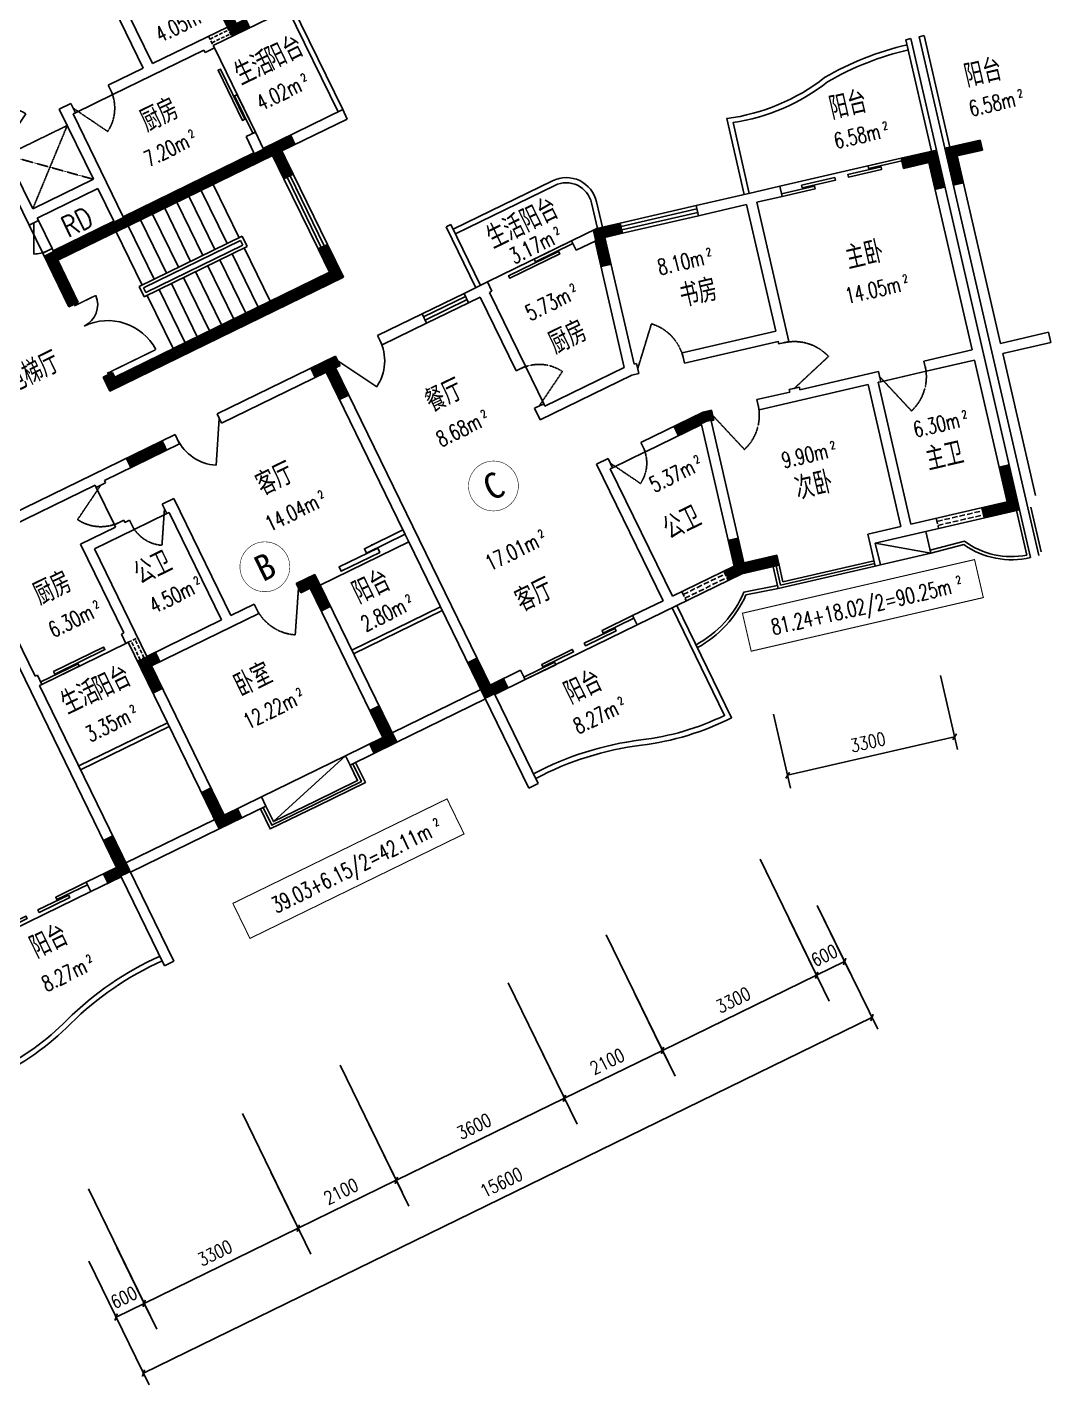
# Model space of a CAD drawing. Header units: millimetres. Extents: x 837 to 48023, y 334 to 42687.
# Drawn here: x 25354 to 45058, y 334 to 26449 of the extents above; entities that cross this region are included whole.
import ezdxf
from ezdxf.enums import TextEntityAlignment as Align

# ---------------------------------------------------------------- set-up
doc = ezdxf.new("R2010")
doc.units = ezdxf.units.MM
doc.linetypes.add('DASH', pattern=[0.35, 0.25, -0.1])
for name, color, linetype in [('AXIS', 3, 'Continuous'), ('BEI', 2, 'Continuous'), ('BZ', 34, 'Continuous'), ('KWC', 103, 'Continuous'), ('PUB_TEXT', 7, 'Continuous'), ('PUB_WINDW', 7, 'Continuous'), ('ROOF', 4, 'Continuous'), ('STAIR', 2, 'Continuous'), ('TEXT', 5, 'Continuous'), ('W', 3, 'Continuous'), ('WALL', 255, 'Continuous'), ('WINDOW', 2, 'Continuous'), ('YT', 4, 'Continuous')]:
    doc.layers.add(name, color=color, linetype=linetype)
doc.styles.add('DIM_FONT', font='SIMPLEX', dxfattribs={"width": 0.8})
doc.styles.add('SIMPLEX', font='SIMPLEX.SHX')
doc.styles.add('Z1', font='simplex.shx', dxfattribs={"width": 0.8, "bigfont": 'hztxt.shx'})
doc.styles.add('Z2', font='SimSun.ttf', dxfattribs={"width": 0.8})
doc.dimstyles.new('DIM', dxfattribs={"dimscale": 1.5, "dimtxt": 250, "dimasz": 0.7, "dimexe": 250, "dimexo": 0, "dimgap": 150, "dimtad": 1, "dimdec": 0, "dimzin": 0, "dimdsep": 46, "dimtxsty": 'DIM_FONT', "dimblk": '_DIMX', "dimblk1": '_DIMX', "dimblk2": '_DIMX', "dimsah": 1, "dimcen": 0.09, "dimclrt": 7, "dimadec": 0, "dimazin": 0, "dimtfac": 1, "dimtdec": 0, "dimtix": 1, "dimtmove": 2, "dimatfit": 3, "dimldrblk": '_DIMX', "dimfxl": 1, "dimtolj": 1, "dimtzin": 0, "dimarcsym": 0})

# ---------------------------------------------------------------- blocks, each defined once
blk = doc.blocks.new('_WBLK')
for p, q in [((-0.5, 0.5), (0.5, 0.5)), ((0.5, 0.167), (-0.5, 0.167)), ((0.5, -0.167), (-0.5, -0.167)), ((-0.5, -0.5), (0.5, -0.5))]:
    blk.add_line(p, q)
at = {"style": 'SIMPLEX', "flags": 9}
blk.add_attdef('A', text='', height=1, dxfattribs=at).set_placement((0, 1.5), align=Align.MIDDLE)
blk = doc.blocks.new('M_A17ORW')
at = {"const_width": 0.02}
for points in [[(-0.481, -0.001), (-0.481, -0.308)], [(0.481, 0.001), (0.481, -0.691)]]:
    blk.add_lwpolyline(points, dxfattribs=at)
for centre, radius, start, end in [((-0.501, -0.003), 0.307, 274.2492, 0.2101), ((0.505, 0.002), 0.699, 180.2762, 268.0603)]:
    blk.add_arc(centre, radius, start, end)
blk = doc.blocks.new('_B36ICB')
blk.add_line((0.5, -0.5), (-0.5, -0.5))
for points in [[(-0.5, 0.5), (-0.227, 0.5), (-0.227, 0.233), (-0.5, 0.233)], [(-0.327, 0.144), (-0.054, 0.144), (-0.054, -0.123), (-0.327, -0.123)], [(0.327, -0.144), (0.054, -0.144), (0.054, 0.123), (0.327, 0.123)], [(0.5, -0.5), (0.227, -0.5), (0.227, -0.233), (0.5, -0.233)]]:
    blk.add_lwpolyline(points, close=True)
blk = doc.blocks.new('_DIMX')
at = {"const_width": 50}
blk.add_lwpolyline([(-70, -70), (70, 70)], dxfattribs=at)
blk = doc.blocks.new('*D21')
at = {"color": 0, "linetype": 'ByBlock', "transparency": 16777216}
for p, q in [((93374, -453985), (94009, -455288)), ((91486, -454905), (92122, -456209)), ((92013, -455984), (93899, -455064))]:
    blk.add_line(p, q, dxfattribs=at)
at = {"layer": 'DEFPOINTS', "color": 0, "linetype": 'ByBlock', "transparency": 16777216}
for p in [(93374, -453985), (91486, -454905), (93900, -455063)]:
    blk.add_point(p, dxfattribs=at)
at = {"color": 0, "linetype": 'ByBlock', "transparency": 16777216, "xscale": 0.7, "yscale": 0.7, "zscale": 0.7}
for p, rotation in [((93900, -455063), 25.99989450549245), ((92012, -455984), 205.9998945054924)]:
    blk.add_blockref('_DIMX', p, dxfattribs=dict(at, rotation=rotation))
at = {"color": 7, "linetype": 'ByBlock', "transparency": 16777216, "insert": (92835, -455277), "char_height": 250, "attachment_point": 5, "rotation": 25.9999, "style": 'DIM_FONT'}
blk.add_mtext('\\A1;2100', dxfattribs=at)
blk = doc.blocks.new('*D22')
at = {"color": 0, "linetype": 'ByBlock', "transparency": 16777216}
for p, q in [((96879, -452275), (98041, -454657)), ((83910, -461271), (97930, -454433)), ((82858, -459114), (84019, -461496))]:
    blk.add_line(p, q, dxfattribs=at)
at = {"layer": 'DEFPOINTS', "color": 0, "linetype": 'ByBlock', "transparency": 16777216}
for p in [(96879, -452275), (97931, -454432), (82858, -459114)]:
    blk.add_point(p, dxfattribs=at)
at = {"color": 0, "linetype": 'ByBlock', "transparency": 16777216, "xscale": 0.7, "yscale": 0.7, "zscale": 0.7}
for p, rotation in [((97931, -454432), 25.99989450549245), ((83910, -461271), 205.9998945054924)]:
    blk.add_blockref('_DIMX', p, dxfattribs=dict(at, rotation=rotation))
at = {"color": 7, "linetype": 'ByBlock', "transparency": 16777216, "insert": (90800, -457604), "char_height": 250, "attachment_point": 5, "rotation": 25.9999, "style": 'DIM_FONT'}
blk.add_mtext('\\A1;15600', dxfattribs=at)
blk = doc.blocks.new('*D23')
at = {"color": 0, "linetype": 'ByBlock', "transparency": 16777216}
for p, q in [((91486, -454905), (92122, -456209)), ((88777, -457562), (92012, -455984)), ((88250, -456484), (88886, -457787))]:
    blk.add_line(p, q, dxfattribs=at)
at = {"layer": 'DEFPOINTS', "color": 0, "linetype": 'ByBlock', "transparency": 16777216}
for p in [(91486, -454905), (92012, -455984), (88250, -456484)]:
    blk.add_point(p, dxfattribs=at)
at = {"color": 0, "linetype": 'ByBlock', "transparency": 16777216, "xscale": 0.7, "yscale": 0.7, "zscale": 0.7}
for p, rotation in [((92012, -455984), 25.99989450549245), ((88776, -457562), 205.9998945054924)]:
    blk.add_blockref('_DIMX', p, dxfattribs=dict(at, rotation=rotation))
at = {"color": 7, "linetype": 'ByBlock', "transparency": 16777216, "insert": (90274, -456526), "char_height": 250, "attachment_point": 5, "rotation": 25.9999, "style": 'DIM_FONT'}
blk.add_mtext('\\A1;3600', dxfattribs=at)
blk = doc.blocks.new('*D37')
at = {"color": 0, "linetype": 'ByBlock', "transparency": 16777216}
for p, q in [((88250, -456484), (88886, -457787)), ((86363, -457404), (86999, -458707)), ((86890, -458482), (88776, -457562))]:
    blk.add_line(p, q, dxfattribs=at)
at = {"layer": 'DEFPOINTS', "color": 0, "linetype": 'ByBlock', "transparency": 16777216}
for p in [(88250, -456484), (86363, -457404), (88776, -457562)]:
    blk.add_point(p, dxfattribs=at)
at = {"color": 0, "linetype": 'ByBlock', "transparency": 16777216, "xscale": 0.7, "yscale": 0.7, "zscale": 0.7}
for p, rotation in [((88776, -457562), 25.99989450549245), ((86889, -458483), 205.9998945054924)]:
    blk.add_blockref('_DIMX', p, dxfattribs=dict(at, rotation=rotation))
at = {"color": 7, "linetype": 'ByBlock', "transparency": 16777216, "insert": (87712, -457775), "char_height": 250, "attachment_point": 5, "rotation": 25.9999, "style": 'DIM_FONT'}
blk.add_mtext('\\A1;2100', dxfattribs=at)
blk = doc.blocks.new('*D36')
at = {"color": 0, "linetype": 'ByBlock', "transparency": 16777216}
for p, q in [((83397, -458851), (84033, -460154)), ((82858, -459114), (83493, -460417)), ((83384, -460192), (83923, -459929)), ((83924, -459929), (83924, -459929)), ((83383, -460193), (83382, -460193))]:
    blk.add_line(p, q, dxfattribs=at)
at = {"layer": 'DEFPOINTS', "color": 0, "linetype": 'ByBlock', "transparency": 16777216}
for p in [(83397, -458851), (82858, -459114), (83923, -459929)]:
    blk.add_point(p, dxfattribs=at)
at = {"color": 0, "linetype": 'ByBlock', "transparency": 16777216, "xscale": 0.7, "yscale": 0.7, "zscale": 0.7}
for p, rotation in [((83923, -459929), 205.9998945054917), ((83384, -460192), 25.99989450549174)]:
    blk.add_blockref('_DIMX', p, dxfattribs=dict(at, rotation=rotation))
at = {"color": 7, "linetype": 'ByBlock', "transparency": 16777216, "insert": (83533, -459814), "char_height": 250, "attachment_point": 5, "rotation": 25.9999, "style": 'DIM_FONT'}
blk.add_mtext('\\A1;600', dxfattribs=at)
blk = doc.blocks.new('*D34')
at = {"color": 0, "linetype": 'ByBlock', "transparency": 16777216}
for p, q in [((86363, -457404), (86999, -458707)), ((83924, -459929), (86888, -458483)), ((83397, -458851), (84033, -460154))]:
    blk.add_line(p, q, dxfattribs=at)
at = {"layer": 'DEFPOINTS', "color": 0, "linetype": 'ByBlock', "transparency": 16777216}
for p in [(86363, -457404), (86889, -458483), (83397, -458851)]:
    blk.add_point(p, dxfattribs=at)
at = {"color": 0, "linetype": 'ByBlock', "transparency": 16777216, "xscale": 0.7, "yscale": 0.7, "zscale": 0.7}
for p, rotation in [((86889, -458483), 25.99989450549245), ((83923, -459929), 205.9998945054924)]:
    blk.add_blockref('_DIMX', p, dxfattribs=dict(at, rotation=rotation))
at = {"color": 7, "linetype": 'ByBlock', "transparency": 16777216, "insert": (85285, -458959), "char_height": 250, "attachment_point": 5, "rotation": 25.9999, "style": 'DIM_FONT'}
blk.add_mtext('\\A1;3300', dxfattribs=at)
blk = doc.blocks.new('_B21OBY')
blk.add_line((0.5, -0.5), (-0.5, -0.5))
for points in [[(0.327, -0.144), (-0.268, -0.144), (-0.268, 0.123), (0.327, 0.123)], [(0.5, -0.5), (0.056, -0.5), (0.056, -0.233), (0.5, -0.233)]]:
    blk.add_lwpolyline(points, close=True)
blk = doc.blocks.new('_B19CFI')
blk.add_line((-0.5, 0.5), (0.5, 0.5))
for points in [[(-0.567, -0.5), (-0.567, -2.65), (0, -2.65)], [(-0.533, -0.5), (-0.533, -2.4), (0, -2.4)], [(-0.5, -0.5), (-0.5, -2.15), (0, -2.15)], [(0.567, -0.5), (0.567, -2.65), (0, -2.65)], [(0.533, -0.5), (0.533, -2.4), (0, -2.4)], [(0.5, -0.5), (0.5, -2.15), (0, -2.15)]]:
    blk.add_lwpolyline(points)
blk = doc.blocks.new('_A45XMC')
blk.add_line((-0.5, 0.067), (0.5, 0.067))
for points in [[(-0.189, -0.014), (0.247, -0.014), (0.247, 0.035), (-0.189, 0.035)], [(-0.5, -0.067), (-0.065, -0.067), (-0.065, -0.018), (-0.5, -0.018)]]:
    blk.add_lwpolyline(points, close=True)
blk = doc.blocks.new('_DBLK')
blk.add_line((-0.5, 0), (0, -0.866))
blk.add_arc((-0.5, 0), 1, 300, 0)
at = {"style": 'SIMPLEX', "flags": 9}
blk.add_attdef('A', text='', height=1, dxfattribs=at).set_placement((0, 1.5), align=Align.MIDDLE)
blk = doc.blocks.new('_GCBLK')
at = {"linetype": 'DASH'}
for p, q in [((-0.5, -0.5), (-0.5, 0.5)), ((0.5, -0.5), (0.5, 0.5)), ((-0.5, 0.2), (0.5, 0.2)), ((-0.5, -0.2), (0.5, -0.2))]:
    blk.add_line(p, q, dxfattribs=at)
at = {"style": 'SIMPLEX', "flags": 9}
blk.add_attdef('A', text='', height=1, dxfattribs=at).set_placement((0, 1.5), align=Align.MIDDLE)
blk = doc.blocks.new('*D19')
at = {"color": 0, "linetype": 'ByBlock', "transparency": 16777216}
for p, q in [((99252, -447855), (99579, -449274)), ((96036, -448597), (96364, -450016)), ((99522, -449030), (96308, -449772))]:
    blk.add_line(p, q, dxfattribs=at)
at = {"layer": 'DEFPOINTS', "color": 0, "linetype": 'ByBlock', "transparency": 16777216}
for p in [(99252, -447855), (96036, -448597), (96308, -449773)]:
    blk.add_point(p, dxfattribs=at)
at = {"color": 0, "linetype": 'ByBlock', "transparency": 16777216, "xscale": 0.7, "yscale": 0.7, "zscale": 0.7}
for p, rotation in [((99523, -449030), 12.99994725274683), ((96308, -449773), 192.9999472527469)]:
    blk.add_blockref('_DIMX', p, dxfattribs=dict(at, rotation=rotation))
at = {"color": 7, "linetype": 'ByBlock', "transparency": 16777216, "insert": (97853, -449134), "char_height": 250, "attachment_point": 5, "rotation": 12.9999, "style": 'DIM_FONT'}
blk.add_mtext('\\A1;3300', dxfattribs=at)
blk = doc.blocks.new('*D38')
at = {"color": 0, "linetype": 'ByBlock', "transparency": 16777216}
for p, q in [((96340, -452538), (96975, -453842)), ((93900, -455063), (96865, -453617)), ((93374, -453985), (94009, -455288))]:
    blk.add_line(p, q, dxfattribs=at)
at = {"layer": 'DEFPOINTS', "color": 0, "linetype": 'ByBlock', "transparency": 16777216}
for p in [(96340, -452538), (96866, -453617), (93374, -453985)]:
    blk.add_point(p, dxfattribs=at)
at = {"color": 0, "linetype": 'ByBlock', "transparency": 16777216, "xscale": 0.7, "yscale": 0.7, "zscale": 0.7}
for p, rotation in [((96866, -453617), 25.99989450549245), ((93900, -455063), 205.9998945054924)]:
    blk.add_blockref('_DIMX', p, dxfattribs=dict(at, rotation=rotation))
at = {"color": 7, "linetype": 'ByBlock', "transparency": 16777216, "insert": (95262, -454093), "char_height": 250, "attachment_point": 5, "rotation": 25.9999, "style": 'DIM_FONT'}
blk.add_mtext('\\A1;3300', dxfattribs=at)
blk = doc.blocks.new('*D39')
at = {"color": 0, "linetype": 'ByBlock', "transparency": 16777216}
for p, q in [((96879, -452275), (97514, -453578)), ((96340, -452538), (96975, -453842)), ((96866, -453617), (97405, -453354)), ((97406, -453353), (97406, -453353)), ((96865, -453617), (96864, -453617))]:
    blk.add_line(p, q, dxfattribs=at)
at = {"layer": 'DEFPOINTS', "color": 0, "linetype": 'ByBlock', "transparency": 16777216}
for p in [(96879, -452275), (96340, -452538), (97405, -453354)]:
    blk.add_point(p, dxfattribs=at)
at = {"color": 0, "linetype": 'ByBlock', "transparency": 16777216, "xscale": 0.7, "yscale": 0.7, "zscale": 0.7}
for p, rotation in [((97405, -453354), 205.9998945054924), ((96866, -453617), 25.99989450549246)]:
    blk.add_blockref('_DIMX', p, dxfattribs=dict(at, rotation=rotation))
at = {"color": 7, "linetype": 'ByBlock', "transparency": 16777216, "insert": (97015, -453238), "char_height": 250, "attachment_point": 5, "rotation": 25.9999, "style": 'DIM_FONT'}
blk.add_mtext('\\A1;600', dxfattribs=at)
blk = doc.blocks.new('_A46HFK')
for p, q in [((0.5, 0.167), (-0.5, 0.167)), ((-0.5, 0), (0.402, -0.432)), ((-0.496, -0.167), (0.504, -0.167))]:
    blk.add_line(p, q)
blk.add_arc((-0.503, 0.001), 1.003, 334.4425, 359.9591)
blk = doc.blocks.new('M_B0OPK')
for p, q in [((-0.5, 0.5), (0.5, 0.5)), ((0.5, 0.167), (-0.5, 0.167)), ((0.5, -0.167), (-0.5, -0.167)), ((-0.5, -0.5), (0.5, -0.5))]:
    blk.add_line(p, q)
blk = doc.blocks.new('1T4F50深上格林')
at = {"layer": 'AXIS'}
for p, q in [((23774.3, 8392.5), (22444.2, 11119.7)), ((20808.3, 6945.8), (19481.5, 9666.3)), ((18920.8, 6025.3), (17596.1, 8741.4)), ((15685.2, 4447.1), (14364.1, 7155.9)), ((13797.7, 3526.6), (12478.7, 6231)), ((10831.7, 2079.9), (9516, 4777.6))]:
    blk.add_line(p, q, dxfattribs=at)
at = {"layer": 'BEI', "const_width": 20}
for points in [[(22273, 15121.6), (22104.3, 15852.3), (26572.1, 16883.8), (26740.8, 16153)], [(12625.3, 9596.9), (12296.5, 10271), (16418, 12280.9), (16746.7, 11606.8)]]:
    blk.add_lwpolyline(points, close=True, dxfattribs=at)
at = {"layer": 'BEI'}
blk.add_point((14970.5, 17162.6), dxfattribs=at)
at = {"layer": 'BZ', "const_width": 200}
for points in [[(12593.4, 27210.8), (12323.7, 27079.3), (12060.7, 27618.6)], [(13369.2, 24251.4), (13106.2, 24790.7), (8792, 22686.5), (9230.4, 21787.7)], [(13106.2, 24790.7), (13465.7, 24966)], [(26702.3, 24856.9), (26117.9, 24721.9), (26261.2, 24094.6)], [(26702.3, 24856.9), (26117.9, 24721.9), (26261.2, 24094.6)], [(25182.3, 24505.9), (25766.7, 24640.9), (25912.9, 24014.2)], [(25182.3, 24505.9), (25766.7, 24640.9), (25912.9, 24014.2)], [(19774.6, 23257.5), (19336.3, 23156.3), (19479.6, 22529)], [(9887.9, 20439.5), (9975.6, 20259.7), (14289.8, 22363.9), (14026.8, 22903.2)], [(14318.2, 20708.9), (13823.9, 20467.8), (14048.6, 20577.4), (14138.4, 20621.2), (14445.3, 19992)], [(21528.8, 19659.9), (21382.6, 19626.1), (20814.8, 19349.2)], [(10992.7, 19086.9), (10273.6, 18736.2)], [(26734.5, 17782.8), (27319.1, 17917.8), (27139.1, 18697.3)], [(26734.5, 17782.8), (27319.1, 17917.8), (27139.1, 18697.3)], [(22788.3, 16871.7), (22057.5, 16703), (21923, 17287.8)], [(22057.5, 16703), (21788.1, 16571.6)], [(13559.5, 16333.4), (13829.1, 16465), (14092.1, 15925.7)], [(10863.1, 15018.3), (10593.4, 14886.8), (10856.5, 14347.6)], [(17563.5, 14511.2), (17204, 14335.8), (16900.2, 14958.8)], [(14957, 13239.9), (15316.5, 13415.3), (15012.7, 14038.2)], [(12440.4, 12012.5), (12080.9, 11837.1), (11777, 12460.1)], [(9833.9, 10741.2), (10193.4, 10916.6), (9889.6, 11539.5)]]:
    blk.add_lwpolyline(points, dxfattribs=at)
at = {"layer": 'DEFPOINTS', "const_width": 10}
for points in [[(16831.8, 18299.3, 1), (17791.8, 18299.3, 1)], [(12432.5, 16745, 1), (13392.5, 16745, 1)]]:
    blk.add_lwpolyline(points, format="xyb", close=True, dxfattribs=at)
at = {"layer": 'KWC'}
for p, q in [((9985.8, 25827.7), (9266.7, 25477)), ((17931.1, 20601), (18281.8, 19881.9)), ((25642.8, 20507.6), (24765.8, 20305.1)), ((20234.9, 18955.6), (19605.8, 18648.7)), ((9665.3, 18272.6), (10016, 17553.6)), ((11024.4, 17767.2), (10395.2, 17460.4))]:
    blk.add_line(p, q, dxfattribs=at)
at = {"layer": 'ROOF'}
for p, q in [((15362.6, 13549), (17070.2, 14382)), ((15450.2, 13369.2), (17157.9, 14202.2)), ((10239.4, 11050.4), (11947.2, 11883.2)), ((10327.1, 10870.6), (12034.8, 11703.4))]:
    blk.add_line(p, q, dxfattribs=at)
at = {"layer": 'STAIR'}
for p, q in [((10049.2, 23188.4), (11918.7, 24100.2)), ((11918.7, 24100.2), (12418.4, 23075.6)), ((11451.3, 23872.3), (11951.1, 22847.6)), ((11685, 23986.2), (12184.7, 22961.6)), ((10750.3, 23530.3), (11250, 22505.7)), ((10983.9, 23644.3), (11483.7, 22619.7)), ((11217.6, 23758.3), (11717.4, 22733.7)), ((10282.9, 23302.4), (10782.6, 22277.8)), ((10516.6, 23416.4), (11016.3, 22391.7)), ((10049.2, 23188.4), (10548.9, 22163.8)), ((10495, 22137.5), (12472.4, 23101.9)), ((10575.2, 22109.9), (12444.7, 23021.7)), ((12444.7, 23021.7), (12488.6, 22931.8)), ((12472.4, 23101.9), (12568.8, 22904.2)), ((12568.8, 22904.2), (10591.4, 21939.7)), ((12488.6, 22931.8), (10619.1, 22020)), ((12780.9, 21739.3), (12281.2, 22763.9)), ((13014.6, 21853.2), (12514.9, 22877.9)), ((12313.5, 21511.3), (11813.8, 22535.9)), ((12547.2, 21625.3), (12047.5, 22649.9)), ((11846.2, 21283.3), (11346.4, 22308)), ((12079.9, 21397.3), (11580.1, 22422)), ((10591.4, 21939.7), (10495, 22137.5)), ((10619.1, 22020), (10575.2, 22109.9)), ((11145.1, 20941.4), (10645.4, 21966)), ((11378.8, 21055.4), (10879.1, 22080)), ((11612.5, 21169.4), (11112.7, 22194)), ((13014.6, 21853.2), (11145.1, 20941.4))]:
    blk.add_line(p, q, dxfattribs=at)
at = {"layer": 'W', "linetype": 'DASH'}
for p, q in [((7939.4, 24662.7), (9107.8, 25232.6)), ((9107.8, 25232.6), (8443.5, 23629.1)), ((7939.4, 24662.7), (9611.9, 24199))]:
    blk.add_line(p, q, dxfattribs=at)
at = {"layer": 'W'}
for p, q in [((27579.2, 16969.1), (27380.6, 17829.3)), ((27651.2, 16923.8), (27439, 17842.8)), ((27807.1, 16959.8), (27594.9, 17878.8)), ((27852, 17032.1), (27653.4, 17892.3)), ((25733.2, 17007.7), (24662.1, 17201.7)), ((25733.2, 17007.7), (24758.8, 16782.7)), ((14463.8, 13110.6), (13078.3, 11845.2))]:
    blk.add_line(p, q, dxfattribs=at)
for points in [[(25636.4, 17426.7), (25733.2, 17007.7), (26362.8, 17171.7, 0.2142865), (27651.2, 16923.8, 0.2142865)], [(25717.8, 17065.7), (26376.2, 17237.3, 0.2085999), (27579.2, 16969.1, 0.2085999)], [(22778.9, 16387.2), (22131.8, 16257.4, -0.1717684), (21210.8, 15245.4, -0.1692744)], [(22790.6, 16328.3), (22172.6, 16204.4, -0.1650388), (21237.7, 15190.1, -0.1644874)]]:
    blk.add_lwpolyline(points, format="xyb", dxfattribs=at)
at = {"layer": 'WALL'}
for p, q in [((9125.6, 29302.3), (10572.2, 26336.3)), ((11269.5, 29012.8), (12190, 27125.3)), ((11918.2, 26770.2), (15423.5, 28479.9)), ((10752, 26423.9), (9831.4, 28311.4)), ((12190, 27125.3), (10752, 26423.9)), ((25249.7, 26881.5), (25347.1, 26904)), ((25347.1, 26904), (25841.9, 24760.8)), ((25600.4, 26962.5), (25503, 26940)), ((25503, 26940), (25997.8, 24796.8)), ((25600.4, 26962.5), (26095.2, 24819.3)), ((9985.8, 25827.7), (11738.4, 26682.5)), ((11738.4, 26682.5), (11760.3, 26637.6)), ((11760.3, 26637.6), (11940.1, 26725.3)), ((11940.1, 26725.3), (11918.2, 26770.2)), ((25249.7, 26881.5), (25744.4, 24738.4)), ((10572.2, 26336.3), (9898.1, 26007.5)), ((9985.8, 25827.7), (9898.1, 26007.5)), ((9179.1, 25656.8), (8954.4, 25547.2)), ((9266.7, 25477), (9179.1, 25656.8)), ((8954.4, 25547.2), (9611.9, 24199)), ((9221.8, 25455.1), (9266.7, 25477)), ((10186.2, 23477.8), (9221.8, 25455.1)), ((14410.6, 25538.1), (12882.6, 24792.9)), ((13239.9, 24744.6), (14498.2, 25358.3)), ((14498.2, 25358.3), (14410.6, 25538.1)), ((12549.4, 25019.8), (12729.2, 25107.4)), ((12882.6, 24792.9), (12729.2, 25107.4)), ((12549.4, 25019.8), (12702.8, 24705.2)), ((13459.1, 24295.2), (13152.2, 24924.4)), ((26679.8, 24954.3), (25997.8, 24796.8)), ((26679.8, 24954.3), (25997.8, 24796.8)), ((26724.8, 24759.4), (26679.8, 24954.3)), ((26724.8, 24759.4), (26679.8, 24954.3)), ((7715.8, 24664.9), (8373.3, 23316.7)), ((8443.5, 23629.1), (7895.5, 24752.6)), ((8925.7, 22640.4), (13060.2, 24656.9)), ((12702.8, 24705.2), (10186.2, 23477.8)), ((13060.2, 24656.9), (13279.3, 24207.5)), ((25159.8, 24603.4), (25841.9, 24760.8)), ((25159.8, 24603.4), (25841.9, 24760.8)), ((25204.8, 24408.5), (25159.8, 24603.4)), ((25204.8, 24408.5), (25159.8, 24603.4)), ((27439, 17842.8), (25841.9, 24760.8)), ((27439, 17842.8), (25841.9, 24760.8)), ((27594.9, 17878.8), (25997.8, 24796.8)), ((27594.9, 17878.8), (25997.8, 24796.8)), ((26724.8, 24759.4), (26237.6, 24647)), ((26724.8, 24759.4), (26237.6, 24647)), ((26237.6, 24647), (27070, 21041.8)), ((26237.6, 24647), (27070, 21041.8)), ((13279.3, 24207.5), (13459.1, 24295.2)), ((25204.8, 24408.5), (25692, 24521)), ((25204.8, 24408.5), (25692, 24521)), ((25692, 24521), (26524.3, 20915.8)), ((25692, 24521), (26524.3, 20915.8)), ((9611.9, 24199), (8443.5, 23629.1)), ((22334.1, 23951), (22821.3, 24063.5)), ((22866.3, 23868.6), (22821.3, 24063.5)), ((8531.2, 23449.4), (9699.6, 24019.2)), ((9699.6, 24019.2), (10006.5, 23390.1)), ((22334.2, 23951), (21213.6, 23692.3)), ((22379.1, 23756.2), (22866.3, 23868.6)), ((21258.6, 23497.5), (21213.6, 23692.3)), ((21258.6, 23497.5), (22184.3, 23711.2)), ((22184.3, 23711.2), (22746.6, 21275.2)), ((22997.7, 21076.6), (22379.1, 23756.2)), ((8553.1, 23404.4), (8373.3, 23316.7)), ((8553.1, 23404.4), (8531.2, 23449.4)), ((10006.5, 23390.1), (8838, 22820.2)), ((16400.9, 23282.3), (16490.7, 23326.1)), ((16400.9, 23282.3), (16490.7, 23326.1)), ((16400.9, 23282.3), (16970.7, 22113.9)), ((16400.9, 23282.3), (16970.7, 22113.9)), ((17060.6, 22157.7), (16490.7, 23326.1)), ((16490.7, 23326.1), (17060.6, 22157.7)), ((19302.5, 23251.1), (18813.3, 23012.5)), ((19752.1, 23354.9), (19302.5, 23251.1)), ((19797.1, 23160), (19752.1, 23354.9)), ((18900.9, 22832.8), (18813.3, 23012.5)), ((18900.9, 22832.8), (19266.9, 23011.3)), ((19266.9, 23011.3), (19828.1, 20580.5)), ((19456, 23081.3), (19797.1, 23160)), ((20018.4, 20645.4), (19456, 23081.3)), ((8816.1, 22865.1), (8636.3, 22777.5)), ((8636.3, 22777.5), (9140.5, 21743.9)), ((8838, 22820.2), (8816.1, 22865.1)), ((13936.9, 22859.4), (14116.7, 22947)), ((13936.9, 22859.4), (14156.1, 22410)), ((14423.5, 22317.9), (14116.7, 22947)), ((9320.2, 21831.5), (8925.7, 22640.4)), ((9929.5, 20126), (14423.5, 22317.9)), ((14156.1, 22410), (10021.6, 20393.5)), ((17195.4, 22223.4), (16746, 22004.3)), ((17283.1, 22043.7), (17195.4, 22223.4)), ((16833.7, 21824.5), (16746, 22004.3)), ((17238.2, 22021.8), (17283.1, 22043.7)), ((17931.1, 20601), (17238.2, 22021.8)), ((9320.2, 21831.5), (9140.5, 21743.9)), ((16833.7, 21824.5), (17058.4, 21934.1)), ((17058.4, 21934.1), (17751.4, 20513.3)), ((15937.1, 21609.7), (15083.3, 21193.3)), ((15170.9, 21013.5), (16024.8, 21430)), ((16024.8, 21430), (15937.1, 21609.7)), ((15170.9, 21013.5), (15083.3, 21193.3)), ((22746.6, 21275.2), (20944, 20859.1)), ((27070, 21041.8), (27995.6, 21255.5)), ((27070, 21041.8), (27995.6, 21255.5)), ((28040.6, 21060.6), (27995.6, 21255.5)), ((28040.6, 21060.6), (27995.6, 21255.5)), ((20989, 20664.2), (22791.6, 21080.4)), ((22791.6, 21080.4), (22802.9, 21031.6)), ((22997.7, 21076.6), (22802.9, 21031.6)), ((26524.3, 20915.8), (25598.7, 20702.1)), ((26524.3, 20915.8), (25598.7, 20702.1)), ((28040.6, 21060.6), (27115, 20846.9)), ((28040.6, 21060.6), (27115, 20846.9)), ((14274.4, 20798.7), (11991.7, 19685.4)), ((14362, 20619), (14274.4, 20798.7)), ((20067.1, 20656.6), (20018.4, 20645.4)), ((20067.1, 20656.6), (20112.1, 20461.8)), ((20944, 20859.1), (20989, 20664.2)), ((25643.6, 20507.2), (25598.7, 20702.1)), ((25643.6, 20507.2), (25598.7, 20702.1)), ((25643.6, 20507.2), (26569.3, 20720.9)), ((25643.6, 20507.2), (26569.3, 20720.9)), ((26569.3, 20720.9), (27199.2, 17992.7)), ((26569.3, 20720.9), (27199.2, 17992.7)), ((27115, 20846.9), (27744.8, 18118.7)), ((27115, 20846.9), (27744.8, 18118.7)), ((9977.8, 20483.3), (9798, 20395.7)), ((9798, 20395.7), (9929.5, 20126)), ((10021.6, 20393.5), (9977.8, 20483.3)), ((12079.4, 19505.7), (14092.4, 20487.5)), ((14092.4, 20487.5), (15582.8, 17431.6)), ((14272.2, 20575.1), (14362, 20619)), ((17250, 14469.6), (14272.2, 20575.1)), ((17931.1, 20601), (17751.4, 20513.3)), ((18211.7, 19569.5), (19977.1, 20430.6)), ((19828.1, 20580.5), (18303.8, 19837)), ((19977.1, 20430.6), (20112.1, 20461.8)), ((24721.7, 20499.7), (23211.4, 20151)), ((24766.7, 20304.8), (24721.7, 20499.7)), ((22428.2, 19764.9), (24523.1, 20248.5)), ((23200.2, 20199.7), (23005.3, 20154.7)), ((23005.3, 20154.7), (23016.6, 20106)), ((23211.4, 20151), (23200.2, 20199.7)), ((24523.1, 20248.5), (25153, 17520.3)), ((24718, 20293.5), (24766.7, 20304.8)), ((25347.9, 17565.3), (24718, 20293.5)), ((18281.8, 19881.9), (18102.1, 19794.2)), ((18303.8, 19837), (18281.8, 19881.9)), ((23016.6, 20106), (22383.2, 19959.8)), ((22428.2, 19764.9), (22383.2, 19959.8)), ((12079.4, 19505.7), (11991.7, 19685.4)), ((18102.1, 19794.2), (18211.7, 19569.5)), ((21349, 19721), (20148, 19135.2)), ((21506.3, 19757.3), (21349, 19721)), ((21551.3, 19562.4), (21506.3, 19757.3)), ((20235.7, 18955.5), (21313.5, 19481.2)), ((21313.5, 19481.2), (21942.2, 16758)), ((21502.6, 19551.2), (21551.3, 19562.4)), ((22132.4, 16823), (21502.6, 19551.2)), ((11182.8, 19290.9), (6904.2, 17204.1)), ((9823.1, 18405.2), (11270.5, 19111.1)), ((11270.5, 19111.1), (11182.8, 19290.9)), ((20235.7, 18955.5), (20148, 19135.2)), ((19518.9, 18828.4), (19294.2, 18718.8)), ((19606.5, 18648.6), (19518.9, 18828.4)), ((19294.2, 18718.8), (20575.6, 16091.5)), ((19561.6, 18626.7), (19606.5, 18648.6)), ((20755.3, 16179.2), (19561.6, 18626.7)), ((7261.6, 17155.9), (9643.4, 18317.5)), ((9643.4, 18317.5), (9665.3, 18272.6)), ((9665.3, 18272.6), (9845, 18360.3)), ((9845, 18360.3), (9823.1, 18405.2)), ((11161.4, 18056.6), (10936.7, 17947)), ((12257.3, 15809.6), (11161.4, 18056.6)), ((11024.4, 17767.2), (10936.7, 17947)), ((11024.4, 17767.2), (11069.3, 17789.2)), ((11069.3, 17789.2), (12077.5, 15721.9)), ((24662.1, 17201.7), (27439, 17842.8)), ((25347.9, 17565.3), (27199.2, 17992.7)), ((26712, 17880.2), (27199.2, 17992.7)), ((26712, 17880.2), (26757, 17685.3)), ((26757, 17685.3), (27439, 17842.8)), ((10037.9, 17508.6), (9363.8, 17179.9)), ((10016, 17553.6), (10195.7, 17641.2)), ((10016, 17553.6), (10037.9, 17508.6)), ((10217.6, 17596.3), (10195.7, 17641.2)), ((10307.5, 17640.1), (10217.6, 17596.3)), ((10395.2, 17460.4), (10307.5, 17640.1)), ((25153, 17520.3), (24519.6, 17374.1)), ((9631.2, 17087.8), (10395.2, 17460.4)), ((15670.5, 17251.8), (15582.8, 17431.6)), ((15670.5, 17251.8), (17993.9, 12488.2)), ((24519.6, 17374.1), (24564.6, 17179.2)), ((7081.8, 17068.2), (10059.7, 10962.6)), ((8489, 14639.2), (7261.6, 17155.9)), ((9363.8, 17179.9), (10196.7, 15472.1)), ((10639.5, 15020.5), (9631.2, 17087.8)), ((24564.6, 17179.2), (24661.4, 16760.2)), ((24758.8, 16782.7), (24662.1, 17201.7)), ((20755.3, 16179.2), (21942.2, 16758)), ((22091.1, 16608.2), (22810.8, 16774.3)), ((22765.8, 16969.2), (22132.4, 16823)), ((22765.8, 16969.2), (22810.8, 16774.3)), ((24661.4, 16760.2), (24758.8, 16782.7)), ((13875.1, 16598.7), (13515.6, 16423.3)), ((13962.8, 16418.9), (13875.1, 16598.7)), ((20079, 15626.8), (22091.1, 16608.2)), ((20079, 15626.8), (22091.1, 16608.2)), ((13603.3, 16243.6), (13515.6, 16423.3)), ((13603.3, 16243.6), (13783.1, 16331.2)), ((13783.1, 16331.2), (15182.8, 13461.3)), ((15450.2, 13369.2), (13962.8, 16418.9)), ((12706.7, 16028.8), (12257.3, 15809.6)), ((12794.4, 15849), (12706.7, 16028.8)), ((20575.6, 16091.5), (19991.4, 15806.6)), ((20575.6, 16091.5), (19991.4, 15806.6)), ((12077.5, 15721.9), (10639.5, 15020.5)), ((10727.2, 14840.8), (12794.4, 15849)), ((19991.4, 15806.6), (20079, 15626.8)), ((10196.7, 15472.1), (10151.8, 15450.2)), ((10151.8, 15450.2), (10239.4, 15270.5)), ((10239.4, 15270.5), (10284.4, 15292.4)), ((10284.4, 15292.4), (12034.8, 11703.4)), ((8533.9, 14661.2), (8489, 14639.2)), ((8621.6, 14481.4), (8533.9, 14661.2)), ((12126.9, 11970.8), (10727.2, 14840.8)), ((17834.3, 14754.5), (17250, 14469.6)), ((17834.3, 14754.5), (17921.9, 14574.7)), ((8621.6, 14481.4), (8576.7, 14459.5)), ((11163, 9156.6), (8576.7, 14459.5)), ((17337.7, 14289.8), (17921.9, 14574.7)), ((18173.6, 12575.9), (17337.7, 14289.8)), ((15182.8, 13461.3), (14463.8, 13110.6)), ((14551.4, 12930.8), (15450.2, 13369.2)), ((14463.8, 13110.6), (14551.4, 12930.8)), ((18173.6, 12575.9), (17993.9, 12488.2)), ((12845.9, 12321.5), (12126.9, 11970.8)), ((12845.9, 12321.5), (12933.6, 12141.8)), ((12034.8, 11703.4), (12933.6, 12141.8)), ((10059.7, 10962.6), (9475.5, 10677.7)), ((9563.1, 10497.9), (10147.4, 10782.8)), ((10147.4, 10782.8), (10983.3, 9068.9)), ((9475.5, 10677.7), (9563.1, 10497.9)), ((10983.3, 9068.9), (11163, 9156.6))]:
    blk.add_line(p, q, dxfattribs=at)
at = {"layer": 'WINDOW', "linetype": 'DASH', "ltscale": 0.8}
for p, q in [((9222.9, 25566.9), (9886.1, 25119.6)), ((20089.6, 20559.2), (20352.7, 21419.9)), ((23102.8, 20177.2), (23761, 20791)), ((18192, 19838.1), (18639.3, 20501.3)), ((24744.2, 20402.2), (25358, 19744)), ((21528.8, 19659.9), (22142.6, 19001.7)), ((19562.7, 18738.5), (20143, 18347.1)), ((9755.2, 18316.4), (9307.8, 17653.2)), ((10980.5, 17857.1), (10931.7, 17158.8)), ((13559.5, 16333.4), (13496.7, 15435.6))]:
    blk.add_line(p, q, dxfattribs=at)
at = {"layer": 'WINDOW'}
for p, q in [((22693.8, 16747.3), (22790.6, 16328.3)), ((22752.3, 16760.8), (22837.8, 16390.5)), ((22790.6, 16328.3), (24661.4, 16760.2)), ((22810.8, 16774.3), (22885, 16452.8)), ((22837.8, 16390.5), (24650.1, 16809)), ((22885, 16452.8), (24638.9, 16857.7))]:
    blk.add_line(p, q, dxfattribs=at)
at = {"layer": 'WINDOW', "linetype": 'DASH', "ltscale": 0.8}
for centre, radius, start, end in [((9222.9, 25566.9), 800, 325.99989, 25.99989), ((20089.6, 20559.2), 900, 12.99989, 72.99989), ((23102.8, 20177.2), 900, 42.99989, 102.99989), ((18192, 19838.1), 800, 55.99989, 115.99989), ((24744.2, 20402.2), 900, 312.99989, 12.99989), ((21528.8, 19659.9), 900, 312.99989, 12.99989), ((19562.7, 18738.5), 700, 325.99989, 25.99989), ((9755.2, 18316.4), 800, 235.99989, 295.99989), ((10980.5, 17857.1), 700, 205.99989, 265.99989), ((13559.5, 16333.4), 900, 205.99989, 265.99989)]:
    blk.add_arc(centre, radius, start, end, dxfattribs=at)
at = {"layer": 'YT'}
for p, q in [((14320.7, 25494.3), (13356.3, 27471.6)), ((14410.6, 25538.1), (13446.1, 27515.4)), ((16293, 15975.5), (14585.3, 15142.6)), ((16328.1, 15903.6), (14620.4, 15070.7)), ((11038.4, 13746.5), (9330.7, 12913.6)), ((11073.4, 13674.6), (9365.7, 12841.7))]:
    blk.add_line(p, q, dxfattribs=at)
for points in [[(25272.1, 26784.5, 0.074913), (23685.4, 26154.1, -0.1336415), (21802, 25367), (22139.3, 23906)], [(25306.6, 26690.7, 0.0750139), (23744.3, 26073.2, -0.1294843), (21922.7, 25288.7), (22236.7, 23928.5)], [(16534.6, 23236.2), (18450.2, 24170.6, -0.4823427), (19297.9, 23766.3), (19411, 23276.2)], [(16534.6, 23236.2), (18450.2, 24170.6, -0.4823427), (19297.9, 23766.3), (19411, 23276.2)], [(16578.4, 23146.4), (18494.1, 24080.7, -0.4823427), (19200.5, 23743.8), (19313.6, 23253.7)], [(16578.4, 23146.4), (18494.1, 24080.7, -0.4823427), (19200.5, 23743.8), (19313.6, 23253.7)], [(20753.1, 15955.6), (21761.7, 13887.6, -0.0842109), (20147, 13414.7, 0.0909039), (18079.9, 12760.3, 0.0909039)], [(20843, 15999.4), (21895.1, 13842.4, -0.0891039), (20159.1, 13315.4, 0.0908861), (18126.8, 12672)], [(6642.1, 9073.2), (7694.1, 6916.2, 0.0891039), (9178.1, 7959.7, -0.0908861), (10936.4, 9165)], [(6731.9, 9117), (7740.5, 7049.1, 0.0842109), (9107.3, 8030.3, -0.0909039), (10895.7, 9256.3, -0.0909039)]]:
    blk.add_lwpolyline(points, format="xyb", dxfattribs=at)
at = {"layer": 'WINDOW'}
for name, p, xscale, yscale, zscale, rotation in [('_GCBLK', (12054.1, 26947.8), -400, 199.9999999999127, 400, 205.9998945054925), ('_B21OBY', (12244.8, 25872.5), 1800, -200.0000000000273, 1800, 295.9998945054925), ('_DBLK', (7608.4, 25113.2), -900, -900, 900, 295.9998945054925), ('_B36ICB', (24013.1, 24236), 2400, -199.9999999999879, 2400, 12.9998945054925), ('_WBLK', (13698, 23577.3), -1500, 200, 1500, 295.9998945054925), ('M_B0OPK', (20505.3, 23426.2), -1500, -200.0000000000196, 1500, 12.9998945054925), ('_A46HFK', (8594.7, 23090.9), -600, -600, 600, 115.9998945054925), ('_B21OBY', (18048.2, 22528.1), 1800, -199.9999999999709, 1800, 25.99989450549246), ('M_A17ORW', (9559.1, 21113.6), 1500, -1500, 1500, 295.9998945054925), ('_WBLK', (16385.4, 21717.1), -900, 199.9999999999708, 900, 25.99989450549246), ('_DBLK', (14722.7, 20906.1), 900, 900, 900, 25.99989450549246), ('_DBLK', (11631.1, 19398.3), -900, 900, 900, 25.99989450549246), ('_GCBLK', (26296, 17681.6), -900, 199.999999999988, 900, 192.9998945054925), ('_A45XMC', (14772.8, 16925.2), 1900, 1900, 1900, 205.9998945054925), ('_GCBLK', (21383.6, 16374.4), -900, 200.0000000000291, 900, 205.9998945054925), ('_B36ICB', (18956.6, 15190.7), -2400, 200, 2400, 25.99989450549246), ('_B21OBY', (9386.7, 14965.8), -1800, 200.0000000000291, 1800, 25.99989450549246), ('_GCBLK', (10461.9, 15156.5), -400, 199.9999999999418, 400, 295.9998945054925), ('_B19CFI', (13698.7, 12626.2), -1800, -199.9999999999709, 1800, 205.9998945054925), ('_B36ICB', (8440.7, 10061.7), -2400, 199.9999999999418, 2400, 25.99989450549246)]:
    blk.add_blockref(name, p, dxfattribs=dict(at, xscale=xscale, yscale=yscale, zscale=zscale, rotation=rotation))
at = {"style": 'DIM_FONT', "width": 0.7, "flags": 9}
for tag, p in [('YSIZE', (18713.3, 23631.3)), ('XSIZE', (18713.3, 23631.3)), ('XSIZE', (1938.1, 15449.5)), ('YSIZE', (1938.1, 15449.5))]:
    blk.add_attdef(tag, p, '', height=0.5, rotation=25.99989, dxfattribs=at)
at = {"layer": 'PUB_TEXT', "style": 'DIM_FONT', "width": 0.7}
for s, rotation, p in [('4.05m', 25.99989, (11644.1, 27350.8)), ('4.02m', 25.99989, (13586.6, 26040.6)), ('6.58m', 12.99989, (27349.1, 25753.2)), ('6.58m', 12.99989, (24750.4, 25132.2)), ('7.20m', 25.99989, (11423.8, 24959.6)), ('3.17m', 25.99989, (18452.1, 23090.6)), ('8.10m', 12.99989, (21355.4, 22702.4)), ('14.05m', 12.99989, (25139.3, 22190.9)), ('5.73m', 25.99989, (18763.7, 21997.2)), ('8.68m', 25.99989, (17048.3, 19570.6)), ('6.30m', 12.99989, (26277.4, 19579.1)), ('9.90m', 12.99989, (23741.7, 18986.6)), ('5.37m', 25.99989, (21151.9, 18695.1)), ('14.04m', 25.99989, (13916.3, 18020.2)), ('17.01m', 25.99989, (18153.6, 17266)), ('4.50m', 25.99989, (11525.6, 16366.6)), ('81.24+18.02/2=90.25m', 12.99989, (26117.9, 16376.2)), ('2.80m', 25.99989, (15597.7, 16020.3)), ('6.30m', 25.99989, (9586.8, 15903.6)), ('12.22m', 25.99989, (13496.6, 14221.2)), ('3.35m', 25.99989, (10294.4, 13896.5)), ('8.27m', 25.99989, (19686.9, 14050.8)), ('39.03+6.15/2=42.11m', 25.9965, (16089.5, 11684.2)), ('8.27m', 25.99989, (9454.9, 9092.7))]:
    blk.add_text(s, height=300, rotation=rotation, dxfattribs=at).set_placement(p, align=Align.MIDDLE_RIGHT)
for rotation, p in [(25.99989, (13586.6, 26040.6)), (12.99989, (27349.1, 25753.2)), (25.99989, (11423.8, 24959.6)), (12.99989, (24750.4, 25132.2)), (25.99989, (18452.1, 23090.6)), (12.99989, (21355.4, 22702.4)), (12.99989, (25139.3, 22190.9)), (25.99989, (18763.7, 21997.2)), (25.99989, (17048.3, 19570.6)), (12.99989, (26277.4, 19579.1)), (12.99989, (23741.7, 18986.6)), (25.99989, (21151.9, 18695.1)), (25.99989, (13916.3, 18020.2)), (25.99989, (18153.6, 17266)), (25.99989, (11525.6, 16366.6)), (12.99989, (26165.8, 16397.3)), (25.99989, (15597.7, 16020.3)), (25.99989, (9586.8, 15903.6)), (25.99989, (13496.6, 14221.2)), (25.99989, (19686.9, 14050.8)), (25.99989, (10294.4, 13896.5)), (25.9965, (16131.5, 11715.5)), (25.99989, (9454.9, 9092.7))]:
    blk.add_text(' 2', height=150, rotation=rotation, dxfattribs=at).set_placement(p)
at = {"layer": 'PUB_TEXT', "style": 'Z2'}
for s, p in [('C', (17270, 18001)), ('B', (12870.7, 16446.7))]:
    blk.add_text(s, height=500, rotation=26, dxfattribs=at).set_placement(p)
at = {"layer": 'TEXT', "style": 'Z1', "width": 0.8}
for s, rotation, p in [('阳台', 25.99989, (13060.9, 26279.6)), ('生活', 25.99989, (12464.5, 25980.4)), ('阳台', 13, (26434.6, 25954.1)), ('阳台', 13, (23835.9, 25333.2)), ('厨房', 25.99989, (10654.7, 25081.1)), ('阳台', 25.99989, (17964.7, 23159.5)), ('生活', 25.99989, (17316.4, 22835.3)), ('主卧', 13, (24151, 22452.1)), ('书房', 13, (20953.7, 21720)), ('厨房', 25.99989, (18514.6, 20808.2)), ('电梯厅', 25.99989, (8051.9, 20054.4)), ('餐厅', 25.99989, (16132.7, 19685.1)), ('主卫', 13, (25694.6, 18580.5)), ('客厅', 25.99989, (12878.5, 18081.6)), ('次卧', 13, (23174.4, 18018.9)), ('公卫', 25.99989, (20712, 17239.9)), ('公卫', 25.99989, (10528, 16372.4)), ('厨房', 25.99989, (8595.8, 15979.9)), ('阳台', 25.99989, (14734.4, 16004.9)), ('客厅', 25.99989, (17869.1, 15850.5)), ('卧室', 25.99989, (12457.6, 14218.9)), ('阳台', 25.99989, (9740.5, 14163.9)), ('阳台', 25.99989, (18811.5, 14075.9)), ('生活', 25.99989, (9123.6, 13878.3)), ('阳台', 25.99989, (8530.7, 9185.5))]:
    blk.add_text(s, height=450, rotation=rotation, dxfattribs=at).set_placement(p)
at = {"layer": 'W', "style": 'Z1', "width": 0.8}
blk.add_text('RD', height=400, rotation=25.99989, dxfattribs=at).set_placement((9123.8, 23070.8))
at = {"layer": 'AXIS'}
for p1, p2, distance, picture, middle in [((25917.9, 14651.4), (22702.5, 13909.1), 1206.6, '*D19', (24519.8, 13372.5)), ((9524.1, 3392.2), (23545.3, 10230.8), -2400, '*D22', (17466.2, 4901.6)), ((9524.1, 3392.2), (10063.4, 3655.3), -1200, '*D36', (10199.2, 2692.4))]:
    dim = blk.add_aligned_dim(p1=p1, p2=p2, distance=distance, dimstyle='DIM', override={"dimscale": 1}, dxfattribs=at)
    dim.commit()
    dim.dimension.update_dxf_attribs({"geometry": picture, "text_midpoint": middle, "insert": (-73333.6, 462506.1)})
for base, p1, p2, picture, middle in [((24071.3, 9152.3), (23006, 9967.8), (23545.3, 10230.8), '*D39', (23681.1, 9267.9)), ((23532.1, 8889.2), (20040, 8521.2), (23006, 9967.8), '*D38', (21928.5, 8413.1)), ((20566, 7442.6), (18152.5, 7600.6), (20040, 8521.2), '*D21', (19501.7, 7229.5)), ((18678.6, 6522), (14916.9, 6022.5), (18152.5, 7600.6), '*D23', (16940.2, 5980.1)), ((15442.9, 4943.9), (13029.4, 5101.9), (14916.9, 6022.5), '*D37', (14378.6, 4730.8)), ((13555.4, 4023.3), (10063.4, 3655.3), (13029.4, 5101.9), '*D34', (11951.9, 3547.2))]:
    dim = blk.add_linear_dim(base=base, p1=p1, p2=p2, angle=25.99989, dimstyle='DIM', override={"dimscale": 1}, dxfattribs=at)
    dim.commit()
    dim.dimension.update_dxf_attribs({"geometry": picture, "text_midpoint": middle, "insert": (-73333.6, 462506.1)})

msp = doc.modelspace()

# ---------------------------------------------------------------- block references
at = {"layer": 'PUB_WINDW'}
msp.add_blockref('1T4F50深上格林', (17017, -676), dxfattribs=at)

doc.saveas('drawing.dxf')
